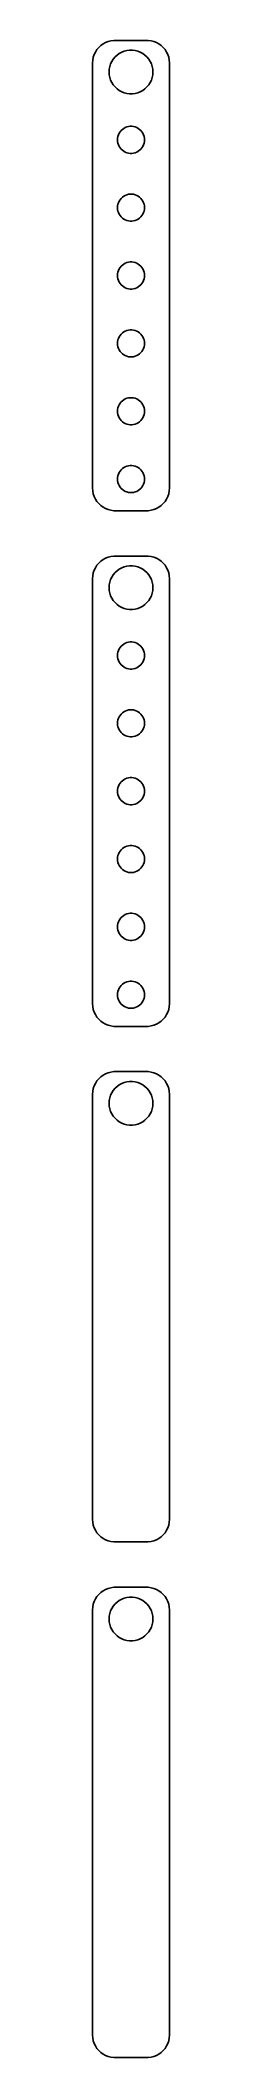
# Model space of a CAD drawing. Header units: metres. Extents: x -8 to 8, y -52 to 394.
import ezdxf

# ---------------------------------------------------------------- set-up
doc = ezdxf.new("R2010")
doc.units = ezdxf.units.M

msp = doc.modelspace()

# ---------------------------------------------------------------- linework, layer by layer
for p, q in [((-6.68712, 392.853), (-7.14484, 392.423)), ((-6.17912, 393.222), (-6.68712, 392.853)), ((-5.62889, 393.524), (-6.17912, 393.222)), ((-5.04507, 393.755), (-5.62889, 393.524)), ((-4.4369, 393.911), (-5.04507, 393.755)), ((-3.81395, 393.99), (-4.4369, 393.911)), ((3.81395, 393.99), (-3.81395, 393.99)), ((4.4369, 393.911), (3.81395, 393.99)), ((5.04507, 393.755), (4.4369, 393.911)), ((5.62889, 393.524), (5.04507, 393.755)), ((6.17912, 393.222), (5.62889, 393.524)), ((6.68712, 392.853), (6.17912, 393.222)), ((7.14484, 392.423), (6.68712, 392.853)), ((-8.46057, 389.627), (-8.5, 389)), ((-8.5, 389), (-8.5, 295)), ((-8.34291, 390.243), (-8.46057, 389.627)), ((-8.14888, 390.841), (-8.34291, 390.243)), ((-7.88153, 391.409), (-8.14888, 390.841)), ((-7.54507, 391.939), (-7.88153, 391.409)), ((-7.14484, 392.423), (-7.54507, 391.939)), ((-4.81175, 387.608), (-4.69762, 388.206)), ((-4.69762, 388.206), (-4.50941, 388.785)), ((-4.50941, 388.785), (-4.25008, 389.337)), ((-4.25008, 389.337), (-3.92372, 389.851)), ((-3.92372, 389.851), (-3.53549, 390.32)), ((-3.53549, 390.32), (-3.09149, 390.737)), ((-3.09149, 390.737), (-2.59875, 391.095)), ((-2.59875, 391.095), (-2.06502, 391.388)), ((-2.06502, 391.388), (-1.49872, 391.613)), ((-1.49872, 391.613), (-0.908798, 391.764)), ((-0.908798, 391.764), (-0.30452, 391.84)), ((-0.30452, 391.84), (0.30452, 391.84)), ((0.30452, 391.84), (0.908798, 391.764)), ((0.908798, 391.764), (1.49872, 391.613)), ((1.49872, 391.613), (2.06502, 391.388)), ((2.06502, 391.388), (2.59875, 391.095)), ((2.59875, 391.095), (3.09149, 390.737)), ((3.09149, 390.737), (3.53549, 390.32)), ((3.53549, 390.32), (3.92372, 389.851)), ((3.92372, 389.851), (4.25008, 389.337)), ((4.25008, 389.337), (4.50941, 388.785)), ((4.50941, 388.785), (4.69762, 388.206)), ((4.69762, 388.206), (4.81175, 387.608)), ((7.54507, 391.939), (7.14484, 392.423)), ((7.88153, 391.409), (7.54507, 391.939)), ((8.14888, 390.841), (7.88153, 391.409)), ((8.34291, 390.243), (8.14888, 390.841)), ((8.46057, 389.627), (8.34291, 390.243)), ((8.5, 389), (8.46057, 389.627)), ((8.5, 295), (8.5, 389)), ((-4.84999, 387), (-4.81175, 387.608)), ((-4.81175, 386.392), (-4.84999, 387)), ((-4.69762, 385.794), (-4.81175, 386.392)), ((-4.50941, 385.215), (-4.69762, 385.794)), ((-4.25008, 384.663), (-4.50941, 385.215)), ((-3.92372, 384.149), (-4.25008, 384.663)), ((-3.53549, 383.68), (-3.92372, 384.149)), ((-3.09149, 383.263), (-3.53549, 383.68)), ((3.53549, 383.68), (3.09149, 383.263)), ((3.92372, 384.149), (3.53549, 383.68)), ((4.25008, 384.663), (3.92372, 384.149)), ((4.50941, 385.215), (4.25008, 384.663)), ((4.69762, 385.794), (4.50941, 385.215)), ((4.81175, 386.392), (4.69762, 385.794)), ((4.81175, 387.608), (4.84999, 387)), ((4.84999, 387), (4.81175, 386.392)), ((-2.59875, 382.905), (-3.09149, 383.263)), ((-2.06502, 382.612), (-2.59875, 382.905)), ((-1.49872, 382.387), (-2.06502, 382.612)), ((-0.908798, 382.236), (-1.49872, 382.387)), ((-0.30452, 382.16), (-0.908798, 382.236)), ((0.30452, 382.16), (-0.30452, 382.16)), ((0.908798, 382.236), (0.30452, 382.16)), ((1.49872, 382.387), (0.908798, 382.236)), ((2.06502, 382.612), (1.49872, 382.387)), ((2.59875, 382.905), (2.06502, 382.612)), ((3.09149, 383.263), (2.59875, 382.905)), ((-1.60747, 374.533), (-1.27733, 374.714)), ((-1.27733, 374.714), (-0.927048, 374.853)), ((-0.927048, 374.853), (-0.562134, 374.947)), ((-0.562134, 374.947), (-0.18837, 374.994)), ((-0.18837, 374.994), (0.18837, 374.994)), ((0.18837, 374.994), (0.562134, 374.947)), ((0.562134, 374.947), (0.927048, 374.853)), ((0.927048, 374.853), (1.27733, 374.714)), ((1.27733, 374.714), (1.60747, 374.533)), ((-3, 372), (-2.97633, 372.376)), ((-2.97633, 371.624), (-3, 372)), ((-2.97633, 372.376), (-2.90575, 372.746)), ((-2.90575, 371.254), (-2.97633, 371.624)), ((-2.90575, 372.746), (-2.78932, 373.104)), ((-2.78932, 370.896), (-2.90575, 371.254)), ((-2.78932, 373.104), (-2.62891, 373.445)), ((-2.62891, 370.555), (-2.78932, 370.896)), ((-2.62891, 373.445), (-2.42705, 373.763)), ((-2.42705, 370.237), (-2.62891, 370.555)), ((-2.42705, 373.763), (-2.1869, 374.054)), ((-2.1869, 369.946), (-2.42705, 370.237)), ((-2.1869, 374.054), (-1.91226, 374.312)), ((-1.91226, 374.312), (-1.60747, 374.533)), ((1.60747, 374.533), (1.91226, 374.312)), ((1.91226, 374.312), (2.1869, 374.054)), ((2.1869, 374.054), (2.42705, 373.763)), ((2.42705, 370.237), (2.1869, 369.946)), ((2.42705, 373.763), (2.62891, 373.445)), ((2.62891, 370.555), (2.42705, 370.237)), ((2.62891, 373.445), (2.78932, 373.104)), ((2.78932, 370.896), (2.62891, 370.555)), ((2.78932, 373.104), (2.90575, 372.746)), ((2.90575, 371.254), (2.78932, 370.896)), ((2.90575, 372.746), (2.97633, 372.376)), ((2.97633, 371.624), (2.90575, 371.254)), ((2.97633, 372.376), (3, 372)), ((3, 372), (2.97633, 371.624)), ((-1.91226, 369.688), (-2.1869, 369.946)), ((-1.60747, 369.467), (-1.91226, 369.688)), ((-1.27733, 369.286), (-1.60747, 369.467)), ((-0.927048, 369.147), (-1.27733, 369.286)), ((-0.562134, 369.053), (-0.927048, 369.147)), ((-0.18837, 369.006), (-0.562134, 369.053)), ((0.18837, 369.006), (-0.18837, 369.006)), ((0.562134, 369.053), (0.18837, 369.006)), ((0.927048, 369.147), (0.562134, 369.053)), ((1.27733, 369.286), (0.927048, 369.147)), ((1.60747, 369.467), (1.27733, 369.286)), ((1.91226, 369.688), (1.60747, 369.467)), ((2.1869, 369.946), (1.91226, 369.688)), ((-3, 357), (-2.97633, 357.376)), ((-2.97633, 356.624), (-3, 357)), ((-2.97633, 357.376), (-2.90575, 357.746)), ((-2.90575, 357.746), (-2.78932, 358.104)), ((-2.78932, 358.104), (-2.62891, 358.445)), ((-2.62891, 358.445), (-2.42705, 358.763)), ((-2.42705, 358.763), (-2.1869, 359.054)), ((-2.1869, 359.054), (-1.91226, 359.312)), ((-1.91226, 359.312), (-1.60747, 359.533)), ((-1.60747, 359.533), (-1.27733, 359.714)), ((-1.27733, 359.714), (-0.927048, 359.853)), ((-0.927048, 359.853), (-0.562134, 359.947)), ((-0.562134, 359.947), (-0.18837, 359.994)), ((-0.18837, 359.994), (0.18837, 359.994)), ((0.18837, 359.994), (0.562134, 359.947)), ((0.562134, 359.947), (0.927048, 359.853)), ((0.927048, 359.853), (1.27733, 359.714)), ((1.27733, 359.714), (1.60747, 359.533)), ((1.60747, 359.533), (1.91226, 359.312)), ((1.91226, 359.312), (2.1869, 359.054)), ((2.1869, 359.054), (2.42705, 358.763)), ((2.42705, 358.763), (2.62891, 358.445)), ((2.62891, 358.445), (2.78932, 358.104)), ((2.78932, 358.104), (2.90575, 357.746)), ((2.90575, 357.746), (2.97633, 357.376)), ((2.97633, 357.376), (3, 357)), ((3, 357), (2.97633, 356.624)), ((-2.90575, 356.254), (-2.97633, 356.624)), ((-2.78932, 355.896), (-2.90575, 356.254)), ((-2.62891, 355.555), (-2.78932, 355.896)), ((-2.42705, 355.237), (-2.62891, 355.555)), ((-2.1869, 354.946), (-2.42705, 355.237)), ((-1.91226, 354.688), (-2.1869, 354.946)), ((-1.60747, 354.467), (-1.91226, 354.688)), ((-1.27733, 354.286), (-1.60747, 354.467)), ((-0.927048, 354.147), (-1.27733, 354.286)), ((-0.562134, 354.053), (-0.927048, 354.147)), ((-0.18837, 354.006), (-0.562134, 354.053)), ((0.18837, 354.006), (-0.18837, 354.006)), ((0.562134, 354.053), (0.18837, 354.006)), ((0.927048, 354.147), (0.562134, 354.053)), ((1.27733, 354.286), (0.927048, 354.147)), ((1.60747, 354.467), (1.27733, 354.286)), ((1.91226, 354.688), (1.60747, 354.467)), ((2.1869, 354.946), (1.91226, 354.688)), ((2.42705, 355.237), (2.1869, 354.946)), ((2.62891, 355.555), (2.42705, 355.237)), ((2.78932, 355.896), (2.62891, 355.555)), ((2.90575, 356.254), (2.78932, 355.896)), ((2.97633, 356.624), (2.90575, 356.254)), ((-2.78932, 343.104), (-2.62891, 343.445)), ((-2.62891, 343.445), (-2.42705, 343.763)), ((-2.42705, 343.763), (-2.1869, 344.054)), ((-2.1869, 344.054), (-1.91226, 344.312)), ((-1.91226, 344.312), (-1.60747, 344.533)), ((-1.60747, 344.533), (-1.27733, 344.714)), ((-1.27733, 344.714), (-0.927048, 344.853)), ((-0.927048, 344.853), (-0.562134, 344.947)), ((-0.562134, 344.947), (-0.18837, 344.994)), ((-0.18837, 344.994), (0.18837, 344.994)), ((0.18837, 344.994), (0.562134, 344.947)), ((0.562134, 344.947), (0.927048, 344.853)), ((0.927048, 344.853), (1.27733, 344.714)), ((1.27733, 344.714), (1.60747, 344.533)), ((1.60747, 344.533), (1.91226, 344.312)), ((1.91226, 344.312), (2.1869, 344.054)), ((2.1869, 344.054), (2.42705, 343.763)), ((2.42705, 343.763), (2.62891, 343.445)), ((2.62891, 343.445), (2.78932, 343.104)), ((-3, 342), (-2.97633, 342.376)), ((-2.97633, 341.624), (-3, 342)), ((-2.97633, 342.376), (-2.90575, 342.746)), ((-2.90575, 341.254), (-2.97633, 341.624)), ((-2.90575, 342.746), (-2.78932, 343.104)), ((-2.78932, 340.896), (-2.90575, 341.254)), ((-2.62891, 340.555), (-2.78932, 340.896)), ((-2.42705, 340.237), (-2.62891, 340.555)), ((-2.1869, 339.946), (-2.42705, 340.237)), ((-1.91226, 339.688), (-2.1869, 339.946)), ((-1.60747, 339.467), (-1.91226, 339.688)), ((-1.27733, 339.286), (-1.60747, 339.467)), ((-0.927048, 339.147), (-1.27733, 339.286)), ((-0.562134, 339.053), (-0.927048, 339.147)), ((-0.18837, 339.006), (-0.562134, 339.053)), ((0.18837, 339.006), (-0.18837, 339.006)), ((0.562134, 339.053), (0.18837, 339.006)), ((0.927048, 339.147), (0.562134, 339.053)), ((1.27733, 339.286), (0.927048, 339.147)), ((1.60747, 339.467), (1.27733, 339.286)), ((1.91226, 339.688), (1.60747, 339.467)), ((2.1869, 339.946), (1.91226, 339.688)), ((2.42705, 340.237), (2.1869, 339.946)), ((2.62891, 340.555), (2.42705, 340.237)), ((2.78932, 340.896), (2.62891, 340.555)), ((2.78932, 343.104), (2.90575, 342.746)), ((2.90575, 341.254), (2.78932, 340.896)), ((2.90575, 342.746), (2.97633, 342.376)), ((2.97633, 341.624), (2.90575, 341.254)), ((2.97633, 342.376), (3, 342)), ((3, 342), (2.97633, 341.624)), ((-3, 327), (-2.97633, 327.376)), ((-2.97633, 326.624), (-3, 327)), ((-2.97633, 327.376), (-2.90575, 327.746)), ((-2.90575, 326.254), (-2.97633, 326.624)), ((-2.90575, 327.746), (-2.78932, 328.104)), ((-2.78932, 325.896), (-2.90575, 326.254)), ((-2.78932, 328.104), (-2.62891, 328.445)), ((-2.62891, 325.555), (-2.78932, 325.896)), ((-2.62891, 328.445), (-2.42705, 328.763)), ((-2.42705, 328.763), (-2.1869, 329.054)), ((-2.1869, 329.054), (-1.91226, 329.312)), ((-1.91226, 329.312), (-1.60747, 329.533)), ((-1.60747, 329.533), (-1.27733, 329.714)), ((-1.27733, 329.714), (-0.927048, 329.853)), ((-0.927048, 329.853), (-0.562134, 329.947)), ((-0.562134, 329.947), (-0.18837, 329.994)), ((-0.18837, 329.994), (0.18837, 329.994)), ((0.18837, 329.994), (0.562134, 329.947)), ((0.562134, 329.947), (0.927048, 329.853)), ((0.927048, 329.853), (1.27733, 329.714)), ((1.27733, 329.714), (1.60747, 329.533)), ((1.60747, 329.533), (1.91226, 329.312)), ((1.91226, 329.312), (2.1869, 329.054)), ((2.1869, 329.054), (2.42705, 328.763)), ((2.42705, 328.763), (2.62891, 328.445)), ((2.62891, 328.445), (2.78932, 328.104)), ((2.78932, 325.896), (2.62891, 325.555)), ((2.78932, 328.104), (2.90575, 327.746)), ((2.90575, 326.254), (2.78932, 325.896)), ((2.90575, 327.746), (2.97633, 327.376)), ((2.97633, 326.624), (2.90575, 326.254)), ((2.97633, 327.376), (3, 327)), ((3, 327), (2.97633, 326.624)), ((-2.42705, 325.237), (-2.62891, 325.555)), ((-2.1869, 324.946), (-2.42705, 325.237)), ((-1.91226, 324.688), (-2.1869, 324.946)), ((-1.60747, 324.467), (-1.91226, 324.688)), ((-1.27733, 324.286), (-1.60747, 324.467)), ((-0.927048, 324.147), (-1.27733, 324.286)), ((-0.562134, 324.053), (-0.927048, 324.147)), ((-0.18837, 324.006), (-0.562134, 324.053)), ((0.18837, 324.006), (-0.18837, 324.006)), ((0.562134, 324.053), (0.18837, 324.006)), ((0.927048, 324.147), (0.562134, 324.053)), ((1.27733, 324.286), (0.927048, 324.147)), ((1.60747, 324.467), (1.27733, 324.286)), ((1.91226, 324.688), (1.60747, 324.467)), ((2.1869, 324.946), (1.91226, 324.688)), ((2.42705, 325.237), (2.1869, 324.946)), ((2.62891, 325.555), (2.42705, 325.237)), ((-3, 312), (-2.97633, 312.376)), ((-2.97633, 312.376), (-2.90575, 312.746)), ((-2.90575, 312.746), (-2.78932, 313.104)), ((-2.78932, 313.104), (-2.62891, 313.445)), ((-2.62891, 313.445), (-2.42705, 313.763)), ((-2.42705, 313.763), (-2.1869, 314.054)), ((-2.1869, 314.054), (-1.91226, 314.312)), ((-1.91226, 314.312), (-1.60747, 314.533)), ((-1.60747, 314.533), (-1.27733, 314.714)), ((-1.27733, 314.714), (-0.927048, 314.853)), ((-0.927048, 314.853), (-0.562134, 314.947)), ((-0.562134, 314.947), (-0.18837, 314.994)), ((-0.18837, 314.994), (0.18837, 314.994)), ((0.18837, 314.994), (0.562134, 314.947)), ((0.562134, 314.947), (0.927048, 314.853)), ((0.927048, 314.853), (1.27733, 314.714)), ((1.27733, 314.714), (1.60747, 314.533)), ((1.60747, 314.533), (1.91226, 314.312)), ((1.91226, 314.312), (2.1869, 314.054)), ((2.1869, 314.054), (2.42705, 313.763)), ((2.42705, 313.763), (2.62891, 313.445)), ((2.62891, 313.445), (2.78932, 313.104)), ((2.78932, 313.104), (2.90575, 312.746)), ((2.90575, 312.746), (2.97633, 312.376)), ((2.97633, 312.376), (3, 312)), ((-2.97633, 311.624), (-3, 312)), ((-2.90575, 311.254), (-2.97633, 311.624)), ((-2.78932, 310.896), (-2.90575, 311.254)), ((-2.62891, 310.555), (-2.78932, 310.896)), ((-2.42705, 310.237), (-2.62891, 310.555)), ((-2.1869, 309.946), (-2.42705, 310.237)), ((-1.91226, 309.688), (-2.1869, 309.946)), ((-1.60747, 309.467), (-1.91226, 309.688)), ((-1.27733, 309.286), (-1.60747, 309.467)), ((-0.927048, 309.147), (-1.27733, 309.286)), ((-0.562134, 309.053), (-0.927048, 309.147)), ((-0.18837, 309.006), (-0.562134, 309.053)), ((0.18837, 309.006), (-0.18837, 309.006)), ((0.562134, 309.053), (0.18837, 309.006)), ((0.927048, 309.147), (0.562134, 309.053)), ((1.27733, 309.286), (0.927048, 309.147)), ((1.60747, 309.467), (1.27733, 309.286)), ((1.91226, 309.688), (1.60747, 309.467)), ((2.1869, 309.946), (1.91226, 309.688)), ((2.42705, 310.237), (2.1869, 309.946)), ((2.62891, 310.555), (2.42705, 310.237)), ((2.78932, 310.896), (2.62891, 310.555)), ((2.90575, 311.254), (2.78932, 310.896)), ((2.97633, 311.624), (2.90575, 311.254)), ((3, 312), (2.97633, 311.624)), ((-2.42705, 298.763), (-2.1869, 299.054)), ((-2.1869, 299.054), (-1.91226, 299.312)), ((-1.91226, 299.312), (-1.60747, 299.533)), ((-1.60747, 299.533), (-1.27733, 299.714)), ((-1.27733, 299.714), (-0.927048, 299.853)), ((-0.927048, 299.853), (-0.562134, 299.947)), ((-0.562134, 299.947), (-0.18837, 299.994)), ((-0.18837, 299.994), (0.18837, 299.994)), ((0.18837, 299.994), (0.562134, 299.947)), ((0.562134, 299.947), (0.927048, 299.853)), ((0.927048, 299.853), (1.27733, 299.714)), ((1.27733, 299.714), (1.60747, 299.533)), ((1.60747, 299.533), (1.91226, 299.312)), ((1.91226, 299.312), (2.1869, 299.054)), ((2.1869, 299.054), (2.42705, 298.763)), ((-8.5, 295), (-8.46057, 294.373)), ((-8.46057, 294.373), (-8.34291, 293.757)), ((-3, 297), (-2.97633, 297.376)), ((-2.97633, 296.624), (-3, 297)), ((-2.97633, 297.376), (-2.90575, 297.746)), ((-2.90575, 296.254), (-2.97633, 296.624)), ((-2.90575, 297.746), (-2.78932, 298.104)), ((-2.78932, 295.896), (-2.90575, 296.254)), ((-2.78932, 298.104), (-2.62891, 298.445)), ((-2.62891, 295.555), (-2.78932, 295.896)), ((-2.62891, 298.445), (-2.42705, 298.763)), ((-2.42705, 295.237), (-2.62891, 295.555)), ((-2.1869, 294.946), (-2.42705, 295.237)), ((-1.91226, 294.688), (-2.1869, 294.946)), ((-1.60747, 294.467), (-1.91226, 294.688)), ((-1.27733, 294.286), (-1.60747, 294.467)), ((1.60747, 294.467), (1.27733, 294.286)), ((1.91226, 294.688), (1.60747, 294.467)), ((2.1869, 294.946), (1.91226, 294.688)), ((2.42705, 295.237), (2.1869, 294.946)), ((2.42705, 298.763), (2.62891, 298.445)), ((2.62891, 295.555), (2.42705, 295.237)), ((2.62891, 298.445), (2.78932, 298.104)), ((2.78932, 295.896), (2.62891, 295.555)), ((2.78932, 298.104), (2.90575, 297.746)), ((2.90575, 296.254), (2.78932, 295.896)), ((2.90575, 297.746), (2.97633, 297.376)), ((2.97633, 296.624), (2.90575, 296.254)), ((2.97633, 297.376), (3, 297)), ((3, 297), (2.97633, 296.624)), ((8.34291, 293.757), (8.46057, 294.373)), ((8.46057, 294.373), (8.5, 295)), ((-8.34291, 293.757), (-8.14888, 293.159)), ((-8.14888, 293.159), (-7.88153, 292.591)), ((-7.88153, 292.591), (-7.54507, 292.061)), ((-7.54507, 292.061), (-7.14484, 291.577)), ((-7.14484, 291.577), (-6.68712, 291.147)), ((-6.68712, 291.147), (-6.17912, 290.778)), ((-6.17912, 290.778), (-5.62889, 290.476)), ((-5.62889, 290.476), (-5.04507, 290.245)), ((-5.04507, 290.245), (-4.4369, 290.089)), ((-4.4369, 290.089), (-3.81395, 290.01)), ((-3.81395, 290.01), (3.81395, 290.01)), ((-0.927048, 294.147), (-1.27733, 294.286)), ((-0.562134, 294.053), (-0.927048, 294.147)), ((-0.18837, 294.006), (-0.562134, 294.053)), ((0.18837, 294.006), (-0.18837, 294.006)), ((0.562134, 294.053), (0.18837, 294.006)), ((0.927048, 294.147), (0.562134, 294.053)), ((1.27733, 294.286), (0.927048, 294.147)), ((3.81395, 290.01), (4.4369, 290.089)), ((4.4369, 290.089), (5.04507, 290.245)), ((5.04507, 290.245), (5.62889, 290.476)), ((5.62889, 290.476), (6.17912, 290.778)), ((6.17912, 290.778), (6.68712, 291.147)), ((6.68712, 291.147), (7.14484, 291.577)), ((7.14484, 291.577), (7.54507, 292.061)), ((7.54507, 292.061), (7.88153, 292.591)), ((7.88153, 292.591), (8.14888, 293.159)), ((8.14888, 293.159), (8.34291, 293.757)), ((-8.14888, 276.841), (-8.34291, 276.243)), ((-7.88153, 277.409), (-8.14888, 276.841)), ((-7.54507, 277.939), (-7.88153, 277.409)), ((-7.14484, 278.423), (-7.54507, 277.939)), ((-6.68712, 278.853), (-7.14484, 278.423)), ((-6.17912, 279.222), (-6.68712, 278.853)), ((-5.62889, 279.524), (-6.17912, 279.222)), ((-5.04507, 279.755), (-5.62889, 279.524)), ((-4.4369, 279.911), (-5.04507, 279.755)), ((-3.81395, 279.99), (-4.4369, 279.911)), ((3.81395, 279.99), (-3.81395, 279.99)), ((-3.53549, 276.32), (-3.09149, 276.737)), ((-3.09149, 276.737), (-2.59875, 277.095)), ((-2.59875, 277.095), (-2.06502, 277.388)), ((-2.06502, 277.388), (-1.49872, 277.613)), ((-1.49872, 277.613), (-0.908798, 277.764)), ((-0.908798, 277.764), (-0.30452, 277.84)), ((-0.30452, 277.84), (0.30452, 277.84)), ((0.30452, 277.84), (0.908798, 277.764)), ((0.908798, 277.764), (1.49872, 277.613)), ((1.49872, 277.613), (2.06502, 277.388)), ((2.06502, 277.388), (2.59875, 277.095)), ((2.59875, 277.095), (3.09149, 276.737)), ((3.09149, 276.737), (3.53549, 276.32)), ((4.4369, 279.911), (3.81395, 279.99)), ((5.04507, 279.755), (4.4369, 279.911)), ((5.62889, 279.524), (5.04507, 279.755)), ((6.17912, 279.222), (5.62889, 279.524)), ((6.68712, 278.853), (6.17912, 279.222)), ((7.14484, 278.423), (6.68712, 278.853)), ((7.54507, 277.939), (7.14484, 278.423)), ((7.88153, 277.409), (7.54507, 277.939)), ((8.14888, 276.841), (7.88153, 277.409)), ((8.34291, 276.243), (8.14888, 276.841)), ((-8.46057, 275.627), (-8.5, 275)), ((-8.5, 275), (-8.5, 181)), ((-8.34291, 276.243), (-8.46057, 275.627)), ((-4.84999, 273), (-4.81175, 273.608)), ((-4.81175, 272.392), (-4.84999, 273)), ((-4.81175, 273.608), (-4.69762, 274.206)), ((-4.69762, 271.794), (-4.81175, 272.392)), ((-4.69762, 274.206), (-4.50941, 274.785)), ((-4.50941, 274.785), (-4.25008, 275.337)), ((-4.25008, 275.337), (-3.92372, 275.851)), ((-3.92372, 275.851), (-3.53549, 276.32)), ((3.53549, 276.32), (3.92372, 275.851)), ((3.92372, 275.851), (4.25008, 275.337)), ((4.25008, 275.337), (4.50941, 274.785)), ((4.50941, 274.785), (4.69762, 274.206)), ((4.69762, 274.206), (4.81175, 273.608)), ((4.81175, 272.392), (4.69762, 271.794)), ((4.81175, 273.608), (4.84999, 273)), ((4.84999, 273), (4.81175, 272.392)), ((8.46057, 275.627), (8.34291, 276.243)), ((8.5, 275), (8.46057, 275.627)), ((8.5, 181), (8.5, 275)), ((-4.50941, 271.215), (-4.69762, 271.794)), ((-4.25008, 270.663), (-4.50941, 271.215)), ((-3.92372, 270.149), (-4.25008, 270.663)), ((-3.53549, 269.68), (-3.92372, 270.149)), ((-3.09149, 269.263), (-3.53549, 269.68)), ((-2.59875, 268.905), (-3.09149, 269.263)), ((-2.06502, 268.612), (-2.59875, 268.905)), ((-1.49872, 268.387), (-2.06502, 268.612)), ((-0.908798, 268.236), (-1.49872, 268.387)), ((-0.30452, 268.16), (-0.908798, 268.236)), ((0.30452, 268.16), (-0.30452, 268.16)), ((0.908798, 268.236), (0.30452, 268.16)), ((1.49872, 268.387), (0.908798, 268.236)), ((2.06502, 268.612), (1.49872, 268.387)), ((2.59875, 268.905), (2.06502, 268.612)), ((3.09149, 269.263), (2.59875, 268.905)), ((3.53549, 269.68), (3.09149, 269.263)), ((3.92372, 270.149), (3.53549, 269.68)), ((4.25008, 270.663), (3.92372, 270.149)), ((4.50941, 271.215), (4.25008, 270.663)), ((4.69762, 271.794), (4.50941, 271.215)), ((-2.97633, 258.376), (-2.90575, 258.746)), ((-2.90575, 258.746), (-2.78932, 259.104)), ((-2.78932, 259.104), (-2.62891, 259.445)), ((-2.62891, 259.445), (-2.42705, 259.763)), ((-2.42705, 259.763), (-2.1869, 260.054)), ((-2.1869, 260.054), (-1.91226, 260.312)), ((-1.91226, 260.312), (-1.60747, 260.533)), ((-1.60747, 260.533), (-1.27733, 260.714)), ((-1.27733, 260.714), (-0.927048, 260.853)), ((-0.927048, 260.853), (-0.562134, 260.947)), ((-0.562134, 260.947), (-0.18837, 260.994)), ((-0.18837, 260.994), (0.18837, 260.994)), ((0.18837, 260.994), (0.562134, 260.947)), ((0.562134, 260.947), (0.927048, 260.853)), ((0.927048, 260.853), (1.27733, 260.714)), ((1.27733, 260.714), (1.60747, 260.533)), ((1.60747, 260.533), (1.91226, 260.312)), ((1.91226, 260.312), (2.1869, 260.054)), ((2.1869, 260.054), (2.42705, 259.763)), ((2.42705, 259.763), (2.62891, 259.445)), ((2.62891, 259.445), (2.78932, 259.104)), ((2.78932, 259.104), (2.90575, 258.746)), ((2.90575, 258.746), (2.97633, 258.376)), ((-3, 258), (-2.97633, 258.376)), ((-2.97633, 257.624), (-3, 258)), ((-2.90575, 257.254), (-2.97633, 257.624)), ((-2.78932, 256.896), (-2.90575, 257.254)), ((-2.62891, 256.555), (-2.78932, 256.896)), ((-2.42705, 256.237), (-2.62891, 256.555)), ((-2.1869, 255.946), (-2.42705, 256.237)), ((-1.91226, 255.688), (-2.1869, 255.946)), ((-1.60747, 255.467), (-1.91226, 255.688)), ((-1.27733, 255.286), (-1.60747, 255.467)), ((-0.927048, 255.147), (-1.27733, 255.286)), ((-0.562134, 255.053), (-0.927048, 255.147)), ((-0.18837, 255.006), (-0.562134, 255.053)), ((0.18837, 255.006), (-0.18837, 255.006)), ((0.562134, 255.053), (0.18837, 255.006)), ((0.927048, 255.147), (0.562134, 255.053)), ((1.27733, 255.286), (0.927048, 255.147)), ((1.60747, 255.467), (1.27733, 255.286)), ((1.91226, 255.688), (1.60747, 255.467)), ((2.1869, 255.946), (1.91226, 255.688)), ((2.42705, 256.237), (2.1869, 255.946)), ((2.62891, 256.555), (2.42705, 256.237)), ((2.78932, 256.896), (2.62891, 256.555)), ((2.90575, 257.254), (2.78932, 256.896)), ((2.97633, 257.624), (2.90575, 257.254)), ((2.97633, 258.376), (3, 258)), ((3, 258), (2.97633, 257.624)), ((-2.1869, 245.054), (-1.91226, 245.312)), ((-1.91226, 245.312), (-1.60747, 245.533)), ((-1.60747, 245.533), (-1.27733, 245.714)), ((-1.27733, 245.714), (-0.927048, 245.853)), ((-0.927048, 245.853), (-0.562134, 245.947)), ((-0.562134, 245.947), (-0.18837, 245.994)), ((-0.18837, 245.994), (0.18837, 245.994)), ((0.18837, 245.994), (0.562134, 245.947)), ((0.562134, 245.947), (0.927048, 245.853)), ((0.927048, 245.853), (1.27733, 245.714)), ((1.27733, 245.714), (1.60747, 245.533)), ((1.60747, 245.533), (1.91226, 245.312)), ((1.91226, 245.312), (2.1869, 245.054)), ((-3, 243), (-2.97633, 243.376)), ((-2.97633, 242.624), (-3, 243)), ((-2.97633, 243.376), (-2.90575, 243.746)), ((-2.90575, 242.254), (-2.97633, 242.624)), ((-2.90575, 243.746), (-2.78932, 244.104)), ((-2.78932, 241.896), (-2.90575, 242.254)), ((-2.78932, 244.104), (-2.62891, 244.445)), ((-2.62891, 241.555), (-2.78932, 241.896)), ((-2.62891, 244.445), (-2.42705, 244.763)), ((-2.42705, 241.237), (-2.62891, 241.555)), ((-2.42705, 244.763), (-2.1869, 245.054)), ((-2.1869, 240.946), (-2.42705, 241.237)), ((-1.91226, 240.688), (-2.1869, 240.946)), ((2.1869, 240.946), (1.91226, 240.688)), ((2.1869, 245.054), (2.42705, 244.763)), ((2.42705, 241.237), (2.1869, 240.946)), ((2.42705, 244.763), (2.62891, 244.445)), ((2.62891, 241.555), (2.42705, 241.237)), ((2.62891, 244.445), (2.78932, 244.104)), ((2.78932, 241.896), (2.62891, 241.555)), ((2.78932, 244.104), (2.90575, 243.746)), ((2.90575, 242.254), (2.78932, 241.896)), ((2.90575, 243.746), (2.97633, 243.376)), ((2.97633, 242.624), (2.90575, 242.254)), ((2.97633, 243.376), (3, 243)), ((3, 243), (2.97633, 242.624)), ((-1.60747, 240.467), (-1.91226, 240.688)), ((-1.27733, 240.286), (-1.60747, 240.467)), ((-0.927048, 240.147), (-1.27733, 240.286)), ((-0.562134, 240.053), (-0.927048, 240.147)), ((-0.18837, 240.006), (-0.562134, 240.053)), ((0.18837, 240.006), (-0.18837, 240.006)), ((0.562134, 240.053), (0.18837, 240.006)), ((0.927048, 240.147), (0.562134, 240.053)), ((1.27733, 240.286), (0.927048, 240.147)), ((1.60747, 240.467), (1.27733, 240.286)), ((1.91226, 240.688), (1.60747, 240.467)), ((-3, 228), (-2.97633, 228.376)), ((-2.97633, 227.624), (-3, 228)), ((-2.97633, 228.376), (-2.90575, 228.746)), ((-2.90575, 227.254), (-2.97633, 227.624)), ((-2.90575, 228.746), (-2.78932, 229.104)), ((-2.78932, 229.104), (-2.62891, 229.445)), ((-2.62891, 229.445), (-2.42705, 229.763)), ((-2.42705, 229.763), (-2.1869, 230.054)), ((-2.1869, 230.054), (-1.91226, 230.312)), ((-1.91226, 230.312), (-1.60747, 230.533)), ((-1.60747, 230.533), (-1.27733, 230.714)), ((-1.27733, 230.714), (-0.927048, 230.853)), ((-0.927048, 230.853), (-0.562134, 230.947)), ((-0.562134, 230.947), (-0.18837, 230.994)), ((-0.18837, 230.994), (0.18837, 230.994)), ((0.18837, 230.994), (0.562134, 230.947)), ((0.562134, 230.947), (0.927048, 230.853)), ((0.927048, 230.853), (1.27733, 230.714)), ((1.27733, 230.714), (1.60747, 230.533)), ((1.60747, 230.533), (1.91226, 230.312)), ((1.91226, 230.312), (2.1869, 230.054)), ((2.1869, 230.054), (2.42705, 229.763)), ((2.42705, 229.763), (2.62891, 229.445)), ((2.62891, 229.445), (2.78932, 229.104)), ((2.78932, 229.104), (2.90575, 228.746)), ((2.90575, 228.746), (2.97633, 228.376)), ((2.97633, 227.624), (2.90575, 227.254)), ((2.97633, 228.376), (3, 228)), ((3, 228), (2.97633, 227.624)), ((-2.78932, 226.896), (-2.90575, 227.254)), ((-2.62891, 226.555), (-2.78932, 226.896)), ((-2.42705, 226.237), (-2.62891, 226.555)), ((-2.1869, 225.946), (-2.42705, 226.237)), ((-1.91226, 225.688), (-2.1869, 225.946)), ((-1.60747, 225.467), (-1.91226, 225.688)), ((-1.27733, 225.286), (-1.60747, 225.467)), ((-0.927048, 225.147), (-1.27733, 225.286)), ((-0.562134, 225.053), (-0.927048, 225.147)), ((-0.18837, 225.006), (-0.562134, 225.053)), ((0.18837, 225.006), (-0.18837, 225.006)), ((0.562134, 225.053), (0.18837, 225.006)), ((0.927048, 225.147), (0.562134, 225.053)), ((1.27733, 225.286), (0.927048, 225.147)), ((1.60747, 225.467), (1.27733, 225.286)), ((1.91226, 225.688), (1.60747, 225.467)), ((2.1869, 225.946), (1.91226, 225.688)), ((2.42705, 226.237), (2.1869, 225.946)), ((2.62891, 226.555), (2.42705, 226.237)), ((2.78932, 226.896), (2.62891, 226.555)), ((2.90575, 227.254), (2.78932, 226.896)), ((-2.90575, 213.746), (-2.78932, 214.104)), ((-2.78932, 214.104), (-2.62891, 214.445)), ((-2.62891, 214.445), (-2.42705, 214.763)), ((-2.42705, 214.763), (-2.1869, 215.054)), ((-2.1869, 215.054), (-1.91226, 215.312)), ((-1.91226, 215.312), (-1.60747, 215.533)), ((-1.60747, 215.533), (-1.27733, 215.714)), ((-1.27733, 215.714), (-0.927048, 215.853)), ((-0.927048, 215.853), (-0.562134, 215.947)), ((-0.562134, 215.947), (-0.18837, 215.994)), ((-0.18837, 215.994), (0.18837, 215.994)), ((0.18837, 215.994), (0.562134, 215.947)), ((0.562134, 215.947), (0.927048, 215.853)), ((0.927048, 215.853), (1.27733, 215.714)), ((1.27733, 215.714), (1.60747, 215.533)), ((1.60747, 215.533), (1.91226, 215.312)), ((1.91226, 215.312), (2.1869, 215.054)), ((2.1869, 215.054), (2.42705, 214.763)), ((2.42705, 214.763), (2.62891, 214.445)), ((2.62891, 214.445), (2.78932, 214.104)), ((2.78932, 214.104), (2.90575, 213.746)), ((-3, 213), (-2.97633, 213.376)), ((-2.97633, 212.624), (-3, 213)), ((-2.97633, 213.376), (-2.90575, 213.746)), ((-2.90575, 212.254), (-2.97633, 212.624)), ((-2.78932, 211.896), (-2.90575, 212.254)), ((-2.62891, 211.555), (-2.78932, 211.896)), ((-2.42705, 211.237), (-2.62891, 211.555)), ((-2.1869, 210.946), (-2.42705, 211.237)), ((-1.91226, 210.688), (-2.1869, 210.946)), ((-1.60747, 210.467), (-1.91226, 210.688)), ((-1.27733, 210.286), (-1.60747, 210.467)), ((-0.927048, 210.147), (-1.27733, 210.286)), ((-0.562134, 210.053), (-0.927048, 210.147)), ((-0.18837, 210.006), (-0.562134, 210.053)), ((0.18837, 210.006), (-0.18837, 210.006)), ((0.562134, 210.053), (0.18837, 210.006)), ((0.927048, 210.147), (0.562134, 210.053)), ((1.27733, 210.286), (0.927048, 210.147)), ((1.60747, 210.467), (1.27733, 210.286)), ((1.91226, 210.688), (1.60747, 210.467)), ((2.1869, 210.946), (1.91226, 210.688)), ((2.42705, 211.237), (2.1869, 210.946)), ((2.62891, 211.555), (2.42705, 211.237)), ((2.78932, 211.896), (2.62891, 211.555)), ((2.90575, 212.254), (2.78932, 211.896)), ((2.90575, 213.746), (2.97633, 213.376)), ((2.97633, 212.624), (2.90575, 212.254)), ((2.97633, 213.376), (3, 213)), ((3, 213), (2.97633, 212.624)), ((-1.60747, 200.533), (-1.27733, 200.714)), ((-1.27733, 200.714), (-0.927048, 200.853)), ((-0.927048, 200.853), (-0.562134, 200.947)), ((-0.562134, 200.947), (-0.18837, 200.994)), ((-0.18837, 200.994), (0.18837, 200.994)), ((0.18837, 200.994), (0.562134, 200.947)), ((0.562134, 200.947), (0.927048, 200.853)), ((0.927048, 200.853), (1.27733, 200.714)), ((1.27733, 200.714), (1.60747, 200.533)), ((-3, 198), (-2.97633, 198.376)), ((-2.97633, 197.624), (-3, 198)), ((-2.97633, 198.376), (-2.90575, 198.746)), ((-2.90575, 197.254), (-2.97633, 197.624)), ((-2.90575, 198.746), (-2.78932, 199.104)), ((-2.78932, 196.896), (-2.90575, 197.254)), ((-2.78932, 199.104), (-2.62891, 199.445)), ((-2.62891, 196.555), (-2.78932, 196.896)), ((-2.62891, 199.445), (-2.42705, 199.763)), ((-2.42705, 196.237), (-2.62891, 196.555)), ((-2.42705, 199.763), (-2.1869, 200.054)), ((-2.1869, 195.946), (-2.42705, 196.237)), ((-2.1869, 200.054), (-1.91226, 200.312)), ((-1.91226, 200.312), (-1.60747, 200.533)), ((1.60747, 200.533), (1.91226, 200.312)), ((1.91226, 200.312), (2.1869, 200.054)), ((2.1869, 200.054), (2.42705, 199.763)), ((2.42705, 196.237), (2.1869, 195.946)), ((2.42705, 199.763), (2.62891, 199.445)), ((2.62891, 196.555), (2.42705, 196.237)), ((2.62891, 199.445), (2.78932, 199.104)), ((2.78932, 196.896), (2.62891, 196.555)), ((2.78932, 199.104), (2.90575, 198.746)), ((2.90575, 197.254), (2.78932, 196.896)), ((2.90575, 198.746), (2.97633, 198.376)), ((2.97633, 197.624), (2.90575, 197.254)), ((2.97633, 198.376), (3, 198)), ((3, 198), (2.97633, 197.624)), ((-1.91226, 195.688), (-2.1869, 195.946)), ((-1.60747, 195.467), (-1.91226, 195.688)), ((-1.27733, 195.286), (-1.60747, 195.467)), ((-0.927048, 195.147), (-1.27733, 195.286)), ((-0.562134, 195.053), (-0.927048, 195.147)), ((-0.18837, 195.006), (-0.562134, 195.053)), ((0.18837, 195.006), (-0.18837, 195.006)), ((0.562134, 195.053), (0.18837, 195.006)), ((0.927048, 195.147), (0.562134, 195.053)), ((1.27733, 195.286), (0.927048, 195.147)), ((1.60747, 195.467), (1.27733, 195.286)), ((1.91226, 195.688), (1.60747, 195.467)), ((2.1869, 195.946), (1.91226, 195.688)), ((-3, 183), (-2.97633, 183.376)), ((-2.97633, 182.624), (-3, 183)), ((-2.97633, 183.376), (-2.90575, 183.746)), ((-2.90575, 183.746), (-2.78932, 184.104)), ((-2.78932, 184.104), (-2.62891, 184.445)), ((-2.62891, 184.445), (-2.42705, 184.763)), ((-2.42705, 184.763), (-2.1869, 185.054)), ((-2.1869, 185.054), (-1.91226, 185.312)), ((-1.91226, 185.312), (-1.60747, 185.533)), ((-1.60747, 185.533), (-1.27733, 185.714)), ((-1.27733, 185.714), (-0.927048, 185.853)), ((-0.927048, 185.853), (-0.562134, 185.947)), ((-0.562134, 185.947), (-0.18837, 185.994)), ((-0.18837, 185.994), (0.18837, 185.994)), ((0.18837, 185.994), (0.562134, 185.947)), ((0.562134, 185.947), (0.927048, 185.853)), ((0.927048, 185.853), (1.27733, 185.714)), ((1.27733, 185.714), (1.60747, 185.533)), ((1.60747, 185.533), (1.91226, 185.312)), ((1.91226, 185.312), (2.1869, 185.054)), ((2.1869, 185.054), (2.42705, 184.763)), ((2.42705, 184.763), (2.62891, 184.445)), ((2.62891, 184.445), (2.78932, 184.104)), ((2.78932, 184.104), (2.90575, 183.746)), ((2.90575, 183.746), (2.97633, 183.376)), ((2.97633, 183.376), (3, 183)), ((3, 183), (2.97633, 182.624)), ((-8.5, 181), (-8.46057, 180.373)), ((-8.46057, 180.373), (-8.34291, 179.757)), ((-8.34291, 179.757), (-8.14888, 179.159)), ((-8.14888, 179.159), (-7.88153, 178.591)), ((-7.88153, 178.591), (-7.54507, 178.061)), ((-2.90575, 182.254), (-2.97633, 182.624)), ((-2.78932, 181.896), (-2.90575, 182.254)), ((-2.62891, 181.555), (-2.78932, 181.896)), ((-2.42705, 181.237), (-2.62891, 181.555)), ((-2.1869, 180.946), (-2.42705, 181.237)), ((-1.91226, 180.688), (-2.1869, 180.946)), ((-1.60747, 180.467), (-1.91226, 180.688)), ((-1.27733, 180.286), (-1.60747, 180.467)), ((-0.927048, 180.147), (-1.27733, 180.286)), ((-0.562134, 180.053), (-0.927048, 180.147)), ((-0.18837, 180.006), (-0.562134, 180.053)), ((0.18837, 180.006), (-0.18837, 180.006)), ((0.562134, 180.053), (0.18837, 180.006)), ((0.927048, 180.147), (0.562134, 180.053)), ((1.27733, 180.286), (0.927048, 180.147)), ((1.60747, 180.467), (1.27733, 180.286)), ((1.91226, 180.688), (1.60747, 180.467)), ((2.1869, 180.946), (1.91226, 180.688)), ((2.42705, 181.237), (2.1869, 180.946)), ((2.62891, 181.555), (2.42705, 181.237)), ((2.78932, 181.896), (2.62891, 181.555)), ((2.90575, 182.254), (2.78932, 181.896)), ((2.97633, 182.624), (2.90575, 182.254)), ((7.54507, 178.061), (7.88153, 178.591)), ((7.88153, 178.591), (8.14888, 179.159)), ((8.14888, 179.159), (8.34291, 179.757)), ((8.34291, 179.757), (8.46057, 180.373)), ((8.46057, 180.373), (8.5, 181)), ((-7.54507, 178.061), (-7.14484, 177.577)), ((-7.14484, 177.577), (-6.68712, 177.147)), ((-6.68712, 177.147), (-6.17912, 176.778)), ((-6.17912, 176.778), (-5.62889, 176.476)), ((-5.62889, 176.476), (-5.04507, 176.245)), ((-5.04507, 176.245), (-4.4369, 176.089)), ((-4.4369, 176.089), (-3.81395, 176.01)), ((-3.81395, 176.01), (3.81395, 176.01)), ((3.81395, 176.01), (4.4369, 176.089)), ((4.4369, 176.089), (5.04507, 176.245)), ((5.04507, 176.245), (5.62889, 176.476)), ((5.62889, 176.476), (6.17912, 176.778)), ((6.17912, 176.778), (6.68712, 177.147)), ((6.68712, 177.147), (7.14484, 177.577)), ((7.14484, 177.577), (7.54507, 178.061)), ((-6.17912, 165.222), (-6.68712, 164.853)), ((-5.62889, 165.524), (-6.17912, 165.222)), ((-5.04507, 165.755), (-5.62889, 165.524)), ((-4.4369, 165.911), (-5.04507, 165.755)), ((-3.81395, 165.99), (-4.4369, 165.911)), ((3.81395, 165.99), (-3.81395, 165.99)), ((4.4369, 165.911), (3.81395, 165.99)), ((5.04507, 165.755), (4.4369, 165.911)), ((5.62889, 165.524), (5.04507, 165.755)), ((6.17912, 165.222), (5.62889, 165.524)), ((6.68712, 164.853), (6.17912, 165.222)), ((-8.46057, 161.627), (-8.5, 161)), ((-8.5, 161), (-8.5, 67)), ((-8.34291, 162.243), (-8.46057, 161.627)), ((-8.14888, 162.841), (-8.34291, 162.243)), ((-7.88153, 163.409), (-8.14888, 162.841)), ((-7.54507, 163.939), (-7.88153, 163.409)), ((-7.14484, 164.423), (-7.54507, 163.939)), ((-6.68712, 164.853), (-7.14484, 164.423)), ((-4.69762, 160.206), (-4.50941, 160.785)), ((-4.50941, 160.785), (-4.25008, 161.337)), ((-4.25008, 161.337), (-3.92372, 161.851)), ((-3.92372, 161.851), (-3.53549, 162.32)), ((-3.53549, 162.32), (-3.09149, 162.737)), ((-3.09149, 162.737), (-2.59875, 163.095)), ((-2.59875, 163.095), (-2.06502, 163.388)), ((-2.06502, 163.388), (-1.49872, 163.613)), ((-1.49872, 163.613), (-0.908798, 163.764)), ((-0.908798, 163.764), (-0.30452, 163.84)), ((-0.30452, 163.84), (0.30452, 163.84)), ((0.30452, 163.84), (0.908798, 163.764)), ((0.908798, 163.764), (1.49872, 163.613)), ((1.49872, 163.613), (2.06502, 163.388)), ((2.06502, 163.388), (2.59875, 163.095)), ((2.59875, 163.095), (3.09149, 162.737)), ((3.09149, 162.737), (3.53549, 162.32)), ((3.53549, 162.32), (3.92372, 161.851)), ((3.92372, 161.851), (4.25008, 161.337)), ((4.25008, 161.337), (4.50941, 160.785)), ((4.50941, 160.785), (4.69762, 160.206)), ((7.14484, 164.423), (6.68712, 164.853)), ((7.54507, 163.939), (7.14484, 164.423)), ((7.88153, 163.409), (7.54507, 163.939)), ((8.14888, 162.841), (7.88153, 163.409)), ((8.34291, 162.243), (8.14888, 162.841)), ((8.46057, 161.627), (8.34291, 162.243)), ((8.5, 161), (8.46057, 161.627)), ((8.5, 67), (8.5, 161)), ((-4.84999, 159), (-4.81175, 159.608)), ((-4.81175, 158.392), (-4.84999, 159)), ((-4.81175, 159.608), (-4.69762, 160.206)), ((-4.69762, 157.794), (-4.81175, 158.392)), ((-4.50941, 157.215), (-4.69762, 157.794)), ((-4.25008, 156.663), (-4.50941, 157.215)), ((-3.92372, 156.149), (-4.25008, 156.663)), ((-3.53549, 155.68), (-3.92372, 156.149)), ((3.92372, 156.149), (3.53549, 155.68)), ((4.25008, 156.663), (3.92372, 156.149)), ((4.50941, 157.215), (4.25008, 156.663)), ((4.69762, 157.794), (4.50941, 157.215)), ((4.69762, 160.206), (4.81175, 159.608)), ((4.81175, 158.392), (4.69762, 157.794)), ((4.81175, 159.608), (4.84999, 159)), ((4.84999, 159), (4.81175, 158.392)), ((-3.09149, 155.263), (-3.53549, 155.68)), ((-2.59875, 154.905), (-3.09149, 155.263)), ((-2.06502, 154.612), (-2.59875, 154.905)), ((-1.49872, 154.387), (-2.06502, 154.612)), ((-0.908798, 154.236), (-1.49872, 154.387)), ((-0.30452, 154.16), (-0.908798, 154.236)), ((0.30452, 154.16), (-0.30452, 154.16)), ((0.908798, 154.236), (0.30452, 154.16)), ((1.49872, 154.387), (0.908798, 154.236)), ((2.06502, 154.612), (1.49872, 154.387)), ((2.59875, 154.905), (2.06502, 154.612)), ((3.09149, 155.263), (2.59875, 154.905)), ((3.53549, 155.68), (3.09149, 155.263)), ((-8.5, 67), (-8.46057, 66.3733)), ((8.46057, 66.3733), (8.5, 67)), ((-8.46057, 66.3733), (-8.34291, 65.7566)), ((-8.34291, 65.7566), (-8.14888, 65.1594)), ((-8.14888, 65.1594), (-7.88153, 64.5912)), ((-7.88153, 64.5912), (-7.54507, 64.0611)), ((-7.54507, 64.0611), (-7.14484, 63.5773)), ((-7.14484, 63.5773), (-6.68712, 63.1474)), ((-6.68712, 63.1474), (-6.17912, 62.7784)), ((-6.17912, 62.7784), (-5.62889, 62.4759)), ((-5.62889, 62.4759), (-5.04507, 62.2447)), ((5.04507, 62.2447), (5.62889, 62.4759)), ((5.62889, 62.4759), (6.17912, 62.7784)), ((6.17912, 62.7784), (6.68712, 63.1474)), ((6.68712, 63.1474), (7.14484, 63.5773)), ((7.14484, 63.5773), (7.54507, 64.0611)), ((7.54507, 64.0611), (7.88153, 64.5912)), ((7.88153, 64.5912), (8.14888, 65.1594)), ((8.14888, 65.1594), (8.34291, 65.7566)), ((8.34291, 65.7566), (8.46057, 66.3733)), ((-5.04507, 62.2447), (-4.4369, 62.0886)), ((-4.4369, 62.0886), (-3.81395, 62.0099)), ((-3.81395, 62.0099), (3.81395, 62.0099)), ((3.81395, 62.0099), (4.4369, 62.0886)), ((4.4369, 62.0886), (5.04507, 62.2447)), ((-7.88153, 49.4088), (-8.14888, 48.8406)), ((-7.54507, 49.9389), (-7.88153, 49.4088)), ((-7.14484, 50.4227), (-7.54507, 49.9389)), ((-6.68712, 50.8526), (-7.14484, 50.4227)), ((-6.17912, 51.2216), (-6.68712, 50.8526)), ((-5.62889, 51.5241), (-6.17912, 51.2216)), ((-5.04507, 51.7553), (-5.62889, 51.5241)), ((-4.4369, 51.9114), (-5.04507, 51.7553)), ((-3.81395, 51.9901), (-4.4369, 51.9114)), ((3.81395, 51.9901), (-3.81395, 51.9901)), ((-3.09149, 48.737), (-2.59875, 49.095)), ((-2.59875, 49.095), (-2.06502, 49.3884)), ((-2.06502, 49.3884), (-1.49872, 49.6126)), ((-1.49872, 49.6126), (-0.908798, 49.7641)), ((-0.908798, 49.7641), (-0.30452, 49.8404)), ((-0.30452, 49.8404), (0.30452, 49.8404)), ((0.30452, 49.8404), (0.908798, 49.7641)), ((0.908798, 49.7641), (1.49872, 49.6126)), ((1.49872, 49.6126), (2.06502, 49.3884)), ((2.06502, 49.3884), (2.59875, 49.095)), ((2.59875, 49.095), (3.09149, 48.737)), ((4.4369, 51.9114), (3.81395, 51.9901)), ((5.04507, 51.7553), (4.4369, 51.9114)), ((5.62889, 51.5241), (5.04507, 51.7553)), ((6.17912, 51.2216), (5.62889, 51.5241)), ((6.68712, 50.8526), (6.17912, 51.2216)), ((7.14484, 50.4227), (6.68712, 50.8526)), ((7.54507, 49.9389), (7.14484, 50.4227)), ((7.88153, 49.4088), (7.54507, 49.9389)), ((8.14888, 48.8406), (7.88153, 49.4088)), ((-8.46057, 47.6267), (-8.5, 47)), ((-8.5, 47), (-8.5, -47)), ((-8.34291, 48.2434), (-8.46057, 47.6267)), ((-8.14888, 48.8406), (-8.34291, 48.2434)), ((-4.84999, 45), (-4.81175, 45.6079)), ((-4.81175, 44.3921), (-4.84999, 45)), ((-4.81175, 45.6079), (-4.69762, 46.2061)), ((-4.69762, 46.2061), (-4.50941, 46.7854)), ((-4.50941, 46.7854), (-4.25008, 47.3365)), ((-4.25008, 47.3365), (-3.92372, 47.8508)), ((-3.92372, 47.8508), (-3.53549, 48.3201)), ((-3.53549, 48.3201), (-3.09149, 48.737)), ((3.09149, 48.737), (3.53549, 48.3201)), ((3.53549, 48.3201), (3.92372, 47.8508)), ((3.92372, 47.8508), (4.25008, 47.3365)), ((4.25008, 47.3365), (4.50941, 46.7854)), ((4.50941, 46.7854), (4.69762, 46.2061)), ((4.69762, 46.2061), (4.81175, 45.6079)), ((4.81175, 45.6079), (4.84999, 45)), ((4.84999, 45), (4.81175, 44.3921)), ((8.34291, 48.2434), (8.14888, 48.8406)), ((8.46057, 47.6267), (8.34291, 48.2434)), ((8.5, 47), (8.46057, 47.6267)), ((8.5, -47), (8.5, 47)), ((-4.69762, 43.7939), (-4.81175, 44.3921)), ((-4.50941, 43.2146), (-4.69762, 43.7939)), ((-4.25008, 42.6635), (-4.50941, 43.2146)), ((-3.92372, 42.1492), (-4.25008, 42.6635)), ((-3.53549, 41.6799), (-3.92372, 42.1492)), ((-3.09149, 41.263), (-3.53549, 41.6799)), ((-2.59875, 40.905), (-3.09149, 41.263)), ((-2.06502, 40.6116), (-2.59875, 40.905)), ((-1.49872, 40.3874), (-2.06502, 40.6116)), ((-0.908798, 40.2359), (-1.49872, 40.3874)), ((-0.30452, 40.1596), (-0.908798, 40.2359)), ((0.30452, 40.1596), (-0.30452, 40.1596)), ((0.908798, 40.2359), (0.30452, 40.1596)), ((1.49872, 40.3874), (0.908798, 40.2359)), ((2.06502, 40.6116), (1.49872, 40.3874)), ((2.59875, 40.905), (2.06502, 40.6116)), ((3.09149, 41.263), (2.59875, 40.905)), ((3.53549, 41.6799), (3.09149, 41.263)), ((3.92372, 42.1492), (3.53549, 41.6799)), ((4.25008, 42.6635), (3.92372, 42.1492)), ((4.50941, 43.2146), (4.25008, 42.6635)), ((4.69762, 43.7939), (4.50941, 43.2146)), ((4.81175, 44.3921), (4.69762, 43.7939)), ((-8.5, -47), (-8.46057, -47.6267)), ((-8.46057, -47.6267), (-8.34291, -48.2434)), ((-8.34291, -48.2434), (-8.14888, -48.8406)), ((-8.14888, -48.8406), (-7.88153, -49.4088)), ((7.88153, -49.4088), (8.14888, -48.8406)), ((8.14888, -48.8406), (8.34291, -48.2434)), ((8.34291, -48.2434), (8.46057, -47.6267)), ((8.46057, -47.6267), (8.5, -47)), ((-7.88153, -49.4088), (-7.54507, -49.9389)), ((-7.54507, -49.9389), (-7.14484, -50.4227)), ((-7.14484, -50.4227), (-6.68712, -50.8526)), ((-6.68712, -50.8526), (-6.17912, -51.2216)), ((-6.17912, -51.2216), (-5.62889, -51.5241)), ((-5.62889, -51.5241), (-5.04507, -51.7553)), ((-5.04507, -51.7553), (-4.4369, -51.9114)), ((-4.4369, -51.9114), (-3.81395, -51.9901)), ((-3.81395, -51.9901), (3.81395, -51.9901)), ((3.81395, -51.9901), (4.4369, -51.9114)), ((4.4369, -51.9114), (5.04507, -51.7553)), ((5.04507, -51.7553), (5.62889, -51.5241)), ((5.62889, -51.5241), (6.17912, -51.2216)), ((6.17912, -51.2216), (6.68712, -50.8526)), ((6.68712, -50.8526), (7.14484, -50.4227)), ((7.14484, -50.4227), (7.54507, -49.9389)), ((7.54507, -49.9389), (7.88153, -49.4088))]:
    msp.add_line(p, q)

doc.saveas('drawing.dxf')
